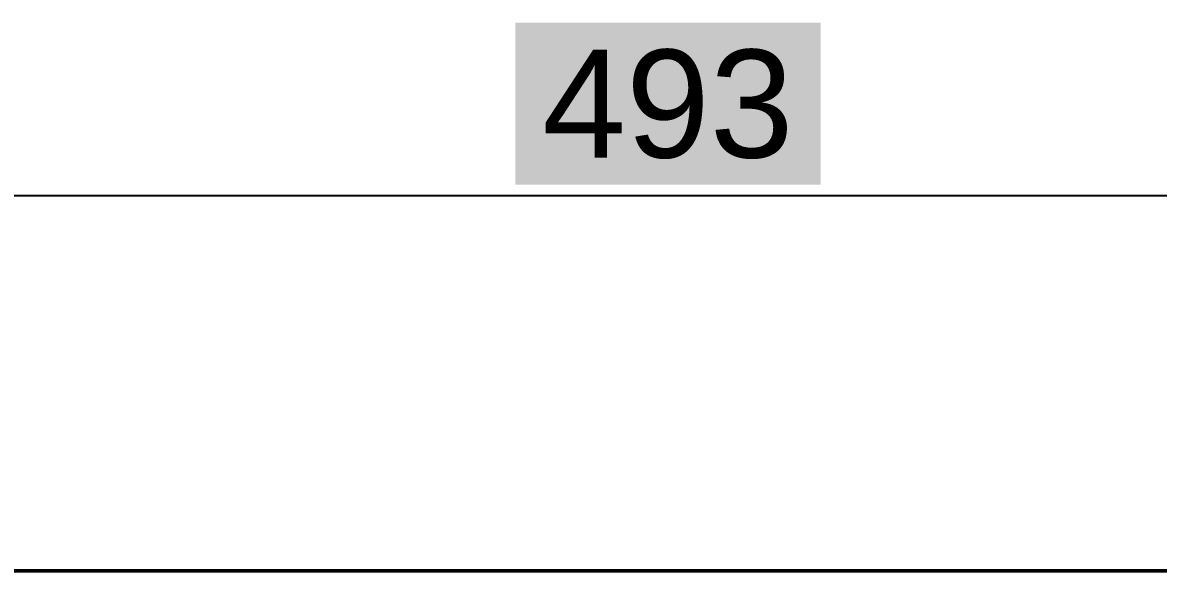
# Model space of a CAD drawing. Header units: inches. Extents: x 4350 to 28384, y -6772 to 993.
# Drawn here: x 25006.1 to 25164, y -2822.2 to -2745.9 of the extents above; entities that cross this region are included whole.
import ezdxf

# ---------------------------------------------------------------- set-up
doc = ezdxf.new("R2010")
doc.units = ezdxf.units.IN
doc.header["$MEASUREMENT"] = 0
doc.layers.add('MURATURA_section_wall', color=7, linetype='Continuous', lineweight=40)
doc.layers.add('QUOTE', color=3, linetype='Continuous', lineweight=9)
doc.styles.get("Standard").update_dxf_attribs({"font": 'arial.ttf'})
doc.dimstyles.new('ook', dxfattribs={"dimtxt": 15, "dimasz": 10, "dimexe": 10, "dimexo": 10, "dimgap": 5, "dimtad": 1, "dimtoh": 1, "dimdec": 0, "dimzin": 0, "dimdsep": 46, "dimtxsty": 'Standard', "dimblk": 'OBLIQUE', "dimcen": 0.09, "dimdle": 10, "dimadec": 0, "dimazin": 0, "dimtfac": 1, "dimtdec": 0, "dimtofl": 0, "dimtmove": 0, "dimatfit": 3, "dimldrblk": 'OBLIQUE', "dimfxl": 1, "dimtfill": 2, "dimtfillclr": 1, "dimtolj": 1, "dimtzin": 0, "dimarcsym": 0})

# ---------------------------------------------------------------- blocks, each defined once
blk = doc.blocks.new('_Oblique')
at = {"color": 0, "linetype": 'ByBlock', "lineweight": -2}
blk.add_line((-0.5, -0.5), (0.5, 0.5), dxfattribs=at)
blk = doc.blocks.new('*D39')
at = {"layer": 'Defpoints', "color": 0, "transparency": 16777216}
for p in [(25342.34, -2769.97), (24849.3, -2822.12), (25342.34, -2822.22)]:
    blk.add_point(p, dxfattribs=at)
at = {"layer": 'QUOTE', "color": 0, "lineweight": -2, "transparency": 16777216}
for p, q in [((24849.3, -2812.12), (24849.3, -2759.97)), ((25342.34, -2812.22), (25342.34, -2759.97)), ((24839.3, -2769.97), (25352.34, -2769.97))]:
    blk.add_line(p, q, dxfattribs=at)
at = {"layer": 'QUOTE', "color": 0, "lineweight": -2, "transparency": 16777216, "xscale": 10, "yscale": 10, "zscale": 10, "rotation": 180}
blk.add_blockref('_Oblique', (24849.3, -2769.97), dxfattribs=at)
at = {"layer": 'QUOTE', "color": 0, "lineweight": -2, "transparency": 16777216, "xscale": 10, "yscale": 10, "zscale": 10}
blk.add_blockref('_Oblique', (25342.34, -2769.97), dxfattribs=at)
at = {"layer": 'QUOTE', "color": 0, "transparency": 16777216, "insert": (25095.82, -2757.31), "char_height": 15, "attachment_point": 5, "bg_fill": 1, "box_fill_scale": 1.25, "bg_fill_color": 1, "bg_fill_transparency": 0}
blk.add_mtext('\\A1;493', dxfattribs=at)

msp = doc.modelspace()

# ---------------------------------------------------------------- linework, layer by layer
at = {"layer": 'MURATURA_section_wall'}
for p, q in [((24849.3, -2822.12), (25227.3, -2822.06)), ((24849.34, -2822.22), (25227.34, -2822.22))]:
    msp.add_line(p, q, dxfattribs=at)

# ---------------------------------------------------------------- dimensions: what is measured, and where the dimension line sits
at = {"layer": 'QUOTE'}
dim = msp.add_linear_dim(base=(25342.34, -2769.97), p1=(24849.3, -2822.12), p2=(25342.34, -2822.22), dimstyle='ook', dxfattribs=at)
dim.commit()
dim.dimension.update_dxf_attribs({"geometry": '*D39', "text_midpoint": (25095.82, -2757.31)})

doc.saveas('drawing.dxf')
